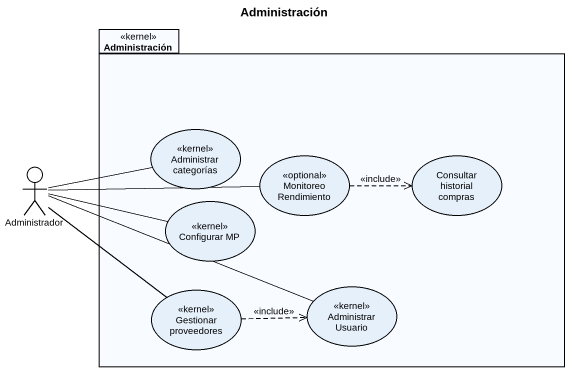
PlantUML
@startuml
title Administración
package Administración <<kernel>> {
  usecase "Administrar categorías" as Administrar_categorías <<kernel>>
  usecase "Monitoreo Rendimiento" as Monitoreo_Rendimiento <<optional>>
  usecase "Consultar historial compras" as Consultar_historial_compras
  usecase "Configurar MP" as Configurar_MP <<kernel>>
  usecase "Gestionar proveedores" as Gestionar_proveedores <<kernel>>
  usecase "Administrar Usuario" as Administrar_Usuario <<kernel>>
}
actor Administrador
Administrador -right- Administrar_categorías
Administrador -right- Monitoreo_Rendimiento
Administrador -right- Configurar_MP
Administrador -- Gestionar_proveedores
Administrador -right- Administrar_Usuario
Monitoreo_Rendimiento .right.> Consultar_historial_compras : <<include>>
Gestionar_proveedores .right.> Administrar_Usuario : <<include>>
@enduml
